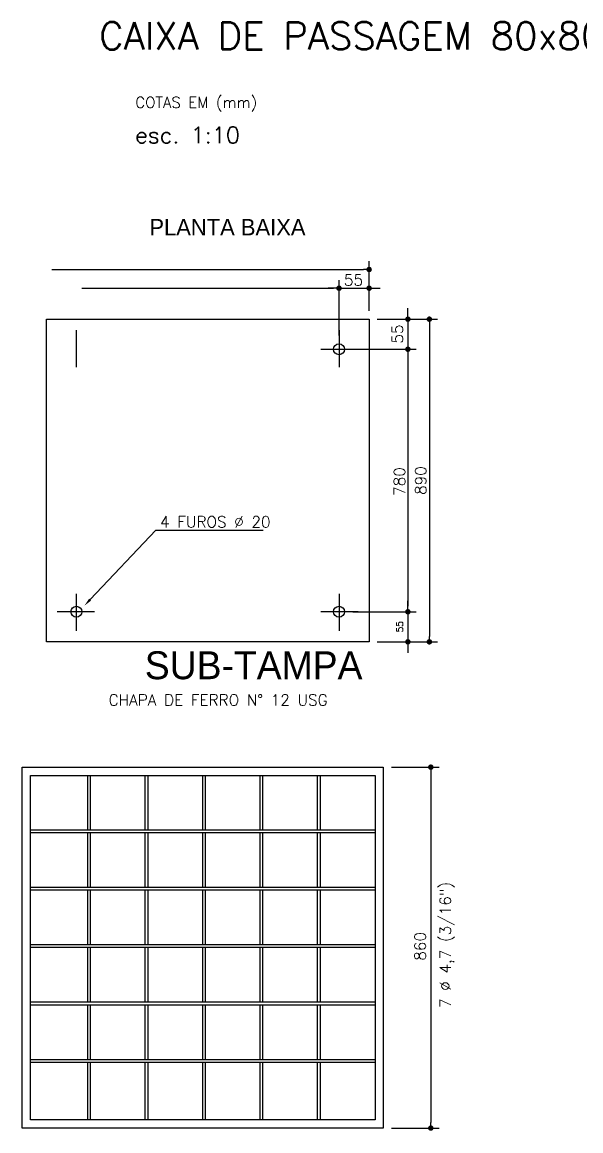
# Model space of a CAD drawing. Header units: millimetres. Extents: x 412 to 646, y 331 to 411.
# Drawn here: x 557.77 to 560.69, y 386.76 to 392.55 of the extents above; entities that cross this region are included whole.
import ezdxf
from ezdxf.enums import TextEntityAlignment as Align

# ---------------------------------------------------------------- set-up
doc = ezdxf.new("R2010")
doc.units = ezdxf.units.MM
doc.linetypes.add('DASHDOT2', pattern=[12.7, 6.35, -3.175, 0, -3.175])
for name, color, linetype in [('DETALHES', 6, 'Continuous'), ('nivel', 4, 'Continuous'), ('PAR', 4, 'Continuous')]:
    doc.layers.add(name, color=color, linetype=linetype)
doc.styles.add('AVANGARD', font='', dxfattribs={"height": 0.075})
doc.styles.add('ROMANS', font='romans.shx', dxfattribs={"height": 0.2})
doc.styles.get('AVANGARD').set_extended_font_data('AvantGarde Bk BT')

# ---------------------------------------------------------------- blocks, each defined once
blk = doc.blocks.new('DOT')
at = {"layer": 'PAR', "color": 0, "linetype": 'ByBlock'}
blk.add_line((-0.5, 0), (-1, 0), dxfattribs=at)
at = {"layer": 'PAR', "color": 0, "linetype": 'ByBlock', "const_width": 0.5}
blk.add_lwpolyline([(-0.25, 0, 1), (0.25, 0, 1)], format="xyb", close=True, dxfattribs=at)

msp = doc.modelspace()

# ---------------------------------------------------------------- linework, layer by layer
at = {"layer": 'nivel', "color": 1}
for p, q in [((557.927022, 391.259498), (559.555512, 391.259498)), ((559.584082, 391.042841), (559.584082, 391.302353)), ((559.426947, 390.914276), (559.426947, 391.204696)), ((559.426947, 390.914276), (559.426947, 391.204696)), ((559.584082, 391.042841), (559.584082, 391.204696)), ((558.084157, 391.161841), (559.398377, 391.161841)), ((559.398377, 391.161841), (559.369807, 391.161841)), ((559.426947, 391.161841), (559.584082, 391.161841)), ((559.612652, 391.161841), (559.641222, 391.161841)), ((559.786685, 391.028556), (559.786685, 391.057126)), ((559.626937, 390.999986), (559.82954, 390.999986)), ((559.626937, 390.999986), (559.941483, 390.999986)), ((559.786685, 390.999986), (559.786685, 390.842851)), ((559.898628, 390.971416), (559.898628, 389.342926)), ((559.498372, 390.842851), (559.82954, 390.842851)), ((559.498372, 390.842851), (559.82954, 390.842851)), ((559.786685, 390.814281), (559.786685, 390.785711)), ((559.786685, 390.814281), (559.786685, 389.500061)), ((558.127052, 389.534741), (558.470715, 389.89823)), ((558.470715, 389.89823), (558.611596, 389.89823)), ((558.611596, 389.89823), (559.030351, 389.89823)), ((559.786685, 389.500061), (559.786685, 389.528631)), ((559.498372, 389.471491), (559.82954, 389.471491)), ((559.498372, 389.471491), (559.82954, 389.471491)), ((559.786685, 389.471491), (559.786685, 389.314356)), ((559.626937, 389.314356), (559.82954, 389.314356)), ((559.626937, 389.314356), (559.941483, 389.314356)), ((559.786685, 389.285786), (559.786685, 389.257216)), ((559.700746, 388.659589), (559.949109, 388.659589)), ((559.906254, 388.631019), (559.906254, 386.802539)), ((559.700746, 386.773969), (559.949109, 386.773969))]:
    msp.add_line(p, q, dxfattribs=at)
at = {"layer": 'nivel', "color": 6}
for p, q in [((557.898452, 390.999986), (559.584082, 390.999986)), ((557.898452, 389.314356), (557.898452, 390.999986)), ((559.584082, 390.999986), (559.584082, 389.314356)), ((559.584082, 389.314356), (557.898452, 389.314356)), ((557.772271, 388.659589), (559.657891, 388.659589)), ((557.772271, 386.773969), (557.772271, 388.659589)), ((559.657891, 388.659589), (559.657891, 386.773969)), ((557.815126, 388.616734), (559.615036, 388.616734)), ((557.815126, 386.816824), (557.815126, 388.616734)), ((559.615036, 388.616734), (559.615036, 386.816824)), ((559.615036, 386.816824), (557.815126, 386.816824)), ((559.657891, 386.773969), (557.772271, 386.773969))]:
    msp.add_line(p, q, dxfattribs=at)
at = {"layer": 'nivel', "color": 1, "linetype": 'DASHDOT2'}
for p, q in [((558.055587, 390.74857), (558.055587, 390.942846)), ((559.426947, 390.942846), (559.426947, 390.74857)), ((559.332666, 390.842851), (559.526942, 390.842851)), ((558.055587, 389.371496), (558.055587, 389.565772)), ((559.426947, 389.565772), (559.426947, 389.371496)), ((558.149868, 389.471491), (557.955592, 389.471491)), ((559.526942, 389.471491), (559.332666, 389.471491))]:
    msp.add_line(p, q, dxfattribs=at)
at = {"layer": 'nivel'}
for p, q in [((558.115111, 388.331034), (558.115111, 388.616734)), ((558.129396, 388.331034), (558.129396, 388.616734)), ((558.415096, 388.331034), (558.415096, 388.616734)), ((558.429381, 388.331034), (558.429381, 388.616734)), ((558.715081, 388.331034), (558.715081, 388.616734)), ((558.729366, 388.331034), (558.729366, 388.616734)), ((559.015066, 388.331034), (559.015066, 388.616734)), ((559.029351, 388.331034), (559.029351, 388.616734)), ((559.315051, 388.331034), (559.315051, 388.616734)), ((559.329336, 388.331034), (559.329336, 388.616734)), ((559.615036, 388.331034), (557.815126, 388.331034)), ((559.615036, 388.316749), (557.815126, 388.316749)), ((558.115111, 388.031049), (558.115111, 388.316749)), ((558.129396, 388.031049), (558.129396, 388.316749)), ((558.415096, 388.031049), (558.415096, 388.316749)), ((558.429381, 388.031049), (558.429381, 388.316749)), ((558.715081, 388.031049), (558.715081, 388.316749)), ((558.729366, 388.031049), (558.729366, 388.316749)), ((559.015066, 388.031049), (559.015066, 388.316749)), ((559.029351, 388.031049), (559.029351, 388.316749)), ((559.315051, 388.031049), (559.315051, 388.316749)), ((559.329336, 388.031049), (559.329336, 388.316749)), ((559.615036, 388.031049), (557.815126, 388.031049)), ((559.615036, 388.016764), (557.815126, 388.016764)), ((558.115111, 387.731064), (558.115111, 388.016764)), ((558.129396, 387.731064), (558.129396, 388.016764)), ((558.415096, 387.731064), (558.415096, 388.016764)), ((558.429381, 387.731064), (558.429381, 388.016764)), ((558.715081, 387.731064), (558.715081, 388.016764)), ((558.729366, 387.731064), (558.729366, 388.016764)), ((559.015066, 387.731064), (559.015066, 388.016764)), ((559.029351, 387.731064), (559.029351, 388.016764)), ((559.315051, 387.731064), (559.315051, 388.016764)), ((559.329336, 387.731064), (559.329336, 388.016764)), ((559.615036, 387.731064), (557.815126, 387.731064)), ((559.615036, 387.716779), (557.815126, 387.716779)), ((558.115111, 387.431079), (558.115111, 387.716779)), ((558.129396, 387.431079), (558.129396, 387.716779)), ((558.415096, 387.431079), (558.415096, 387.716779)), ((558.429381, 387.431079), (558.429381, 387.716779)), ((558.715081, 387.431079), (558.715081, 387.716779)), ((558.729366, 387.431079), (558.729366, 387.716779)), ((559.015066, 387.431079), (559.015066, 387.716779)), ((559.029351, 387.431079), (559.029351, 387.716779)), ((559.315051, 387.431079), (559.315051, 387.716779)), ((559.329336, 387.431079), (559.329336, 387.716779)), ((559.615036, 387.431079), (557.815126, 387.431079)), ((559.615036, 387.416794), (557.815126, 387.416794)), ((558.115111, 387.131094), (558.115111, 387.416794)), ((558.129396, 387.131094), (558.129396, 387.416794)), ((558.415096, 387.131094), (558.415096, 387.416794)), ((558.429381, 387.131094), (558.429381, 387.416794)), ((558.715081, 387.131094), (558.715081, 387.416794)), ((558.729366, 387.131094), (558.729366, 387.416794)), ((559.015066, 387.131094), (559.015066, 387.416794)), ((559.029351, 387.131094), (559.029351, 387.416794)), ((559.315051, 387.131094), (559.315051, 387.416794)), ((559.329336, 387.131094), (559.329336, 387.416794)), ((559.615036, 387.131094), (557.815126, 387.131094)), ((559.615036, 387.116809), (557.815126, 387.116809)), ((558.115111, 386.816824), (558.115111, 387.116809)), ((558.129396, 386.816824), (558.129396, 387.116809)), ((558.415096, 386.816824), (558.415096, 387.116809)), ((558.429381, 386.816824), (558.429381, 387.116809)), ((558.715081, 386.816824), (558.715081, 387.116809)), ((558.729366, 386.816824), (558.729366, 387.116809)), ((559.015066, 386.816824), (559.015066, 387.116809)), ((559.029351, 386.816824), (559.029351, 387.116809)), ((559.315051, 386.816824), (559.315051, 387.116809)), ((559.329336, 386.816824), (559.329336, 387.116809))]:
    msp.add_line(p, q, dxfattribs=at)
for centre in [(559.426947, 390.842851), (558.055587, 389.471491), (559.426947, 389.471491)]:
    msp.add_circle(centre, 0.02857, dxfattribs=at)
at = {"layer": 'nivel', "color": 1}
msp.add_solid([(558.132242, 389.529834), (558.121862, 389.539648), (558.09761, 389.503601)], dxfattribs=at)

# ---------------------------------------------------------------- block references
at = {"layer": 'nivel', "color": 1, "xscale": 0.0285699999268445, "yscale": 0.0285699998935911, "zscale": 0.02856999992857501}
for p in [(559.584082, 391.259498), (559.426947, 391.161841), (559.426947, 391.161841)]:
    msp.add_blockref('DOT', p, dxfattribs=at)
at = {"layer": 'nivel', "color": 1, "yscale": 0.0285699998935911, "zscale": 0.02856999992857501}
for p, xscale, rotation in [((559.584082, 391.161841), 0.0285699999268445, 180), ((559.786685, 390.999986), 0.0285699998935911, 270), ((559.898628, 390.999986), 0.0285699998935911, 90), ((559.786685, 390.842851), 0.0285699998935911, 90), ((559.786685, 390.842851), 0.0285699998935911, 90), ((559.786685, 389.471491), 0.0285699998935911, 270), ((559.786685, 389.471491), 0.0285699998935911, 270), ((559.898628, 389.314356), 0.0285699998935911, 270), ((559.786685, 389.314356), 0.0285699998935911, 90), ((559.906254, 388.659589), 0.0285699998935911, 90), ((559.906254, 386.773969), 0.0285699998935911, 270)]:
    msp.add_blockref('DOT', p, dxfattribs=dict(at, xscale=xscale, rotation=rotation))

# ---------------------------------------------------------------- texts
at = {"layer": 'DETALHES', "color": 4, "style": 'ROMANS'}
msp.add_text('     CAIXA DE PASSAGEM 80x80x100', height=0.14285, dxfattribs=at).set_placement((557.641539, 392.40883))
at = {"layer": 'DETALHES', "style": 'ROMANS'}
msp.add_text('COTAS EM (mm)', height=0.05714, dxfattribs=at).set_placement((558.363014, 392.104007))
at = {"layer": 'DETALHES', "color": 6, "style": 'ROMANS'}
msp.add_text('esc. 1:10', height=0.08571, dxfattribs=at).set_placement((558.362065, 391.918929))
at = {"layer": 'nivel', "color": 6, "style": 'AVANGARD'}
for s, height, p in [('PLANTA BAIXA', 0.08571, (558.436582, 391.437847)), ('SUB-TAMPA', 0.145707, (558.41265, 389.119098))]:
    msp.add_text(s, height=height, dxfattribs=at).set_placement(p)
at = {"layer": 'nivel', "color": 3, "style": 'ROMANS'}
msp.add_text('55', height=0.0582828, dxfattribs=at).set_placement((559.502348, 391.204513), align=Align.MIDDLE)
for s, height, p in [('55', 0.0582828, (559.731621, 390.922164)), ('780', 0.0582828, (559.742947, 390.151864)), ('890', 0.0582828, (559.853696, 390.156879)), ('55', 0.034284, (559.74383, 389.392923)), ('7 %%C 4,7 (3/16")', 0.0582828, (559.986342, 387.730943)), ('860', 0.0582828, (559.850748, 387.723422))]:
    msp.add_text(s, height=height, rotation=90, dxfattribs=at).set_placement(p, align=Align.MIDDLE)
msp.add_text('4 FUROS %%C 20', height=0.0582828, dxfattribs=at).set_placement((558.492444, 389.941007), align=Align.MIDDLE_LEFT)
msp.add_text('CHAPA DE FERRO N%%D 12 USG', height=0.0582828, dxfattribs=at).set_placement((558.223454, 388.981371))

doc.saveas('drawing.dxf')
